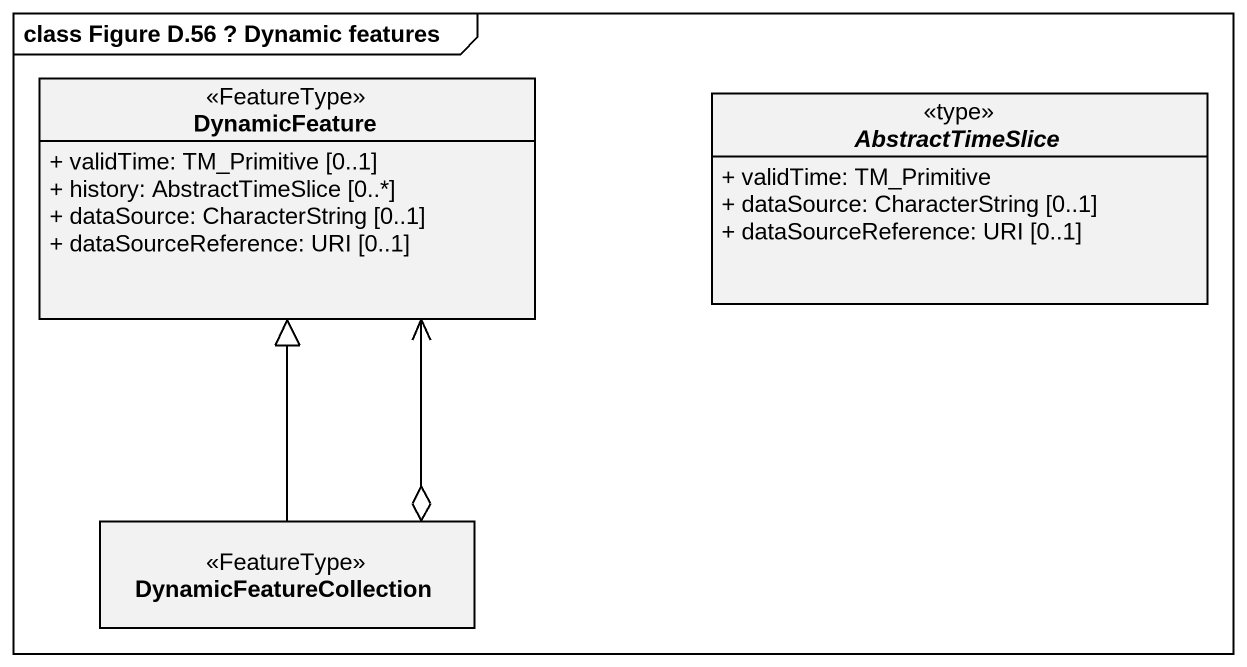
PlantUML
@startuml
mainframe class Figure D.56 ? Dynamic features
hide circle
hide empty members
skinparam classAttributeIconSize 0
class DynamicFeature <<FeatureType>> {
  + validTime: TM_Primitive [0..1]
  + history: AbstractTimeSlice [0..*]
  + dataSource: CharacterString [0..1]
  + dataSourceReference: URI [0..1]
}
abstract class AbstractTimeSlice <<type>> {
  + validTime: TM_Primitive
  + dataSource: CharacterString [0..1]
  + dataSourceReference: URI [0..1]
}
class DynamicFeatureCollection <<FeatureType>>
DynamicFeatureCollection o-up-> DynamicFeature
DynamicFeatureCollection -up-|> DynamicFeature
@enduml
